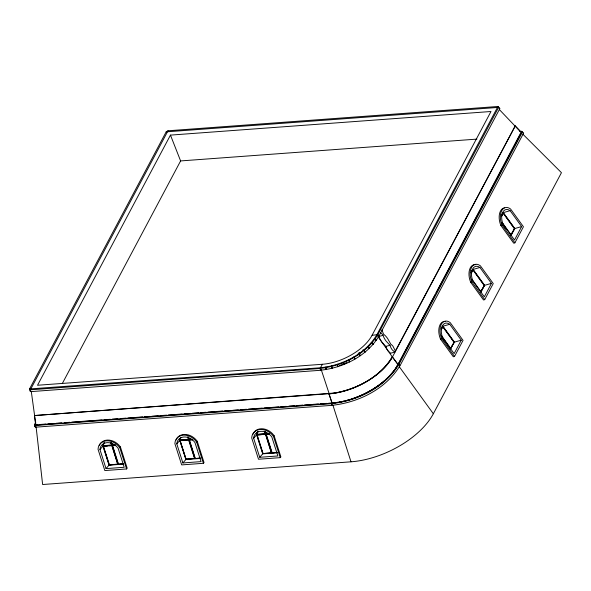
<?xml version="1.0" encoding="UTF-8"?>
<svg xmlns="http://www.w3.org/2000/svg" width="591" height="591" viewBox="0 0 591 591"><rect width="100%" height="100%" fill="white"/><g stroke="black" fill="none" stroke-linecap="round" stroke-linejoin="round"><path stroke-width="0.89" d="M99.953 449.544L100.211 447.919A11.318 8.858 41 0 1 116.855 446.693L118.111 448.207L124.199 467.274L106.04 468.611L99.953 449.544L102.937 446.109L103.196 444.484A11.318 8.858 41 0 1 103.905 442.814M111.064 442.585L111.684 445.2L103.262 445.821L103.455 444.609A11.015 8.621 41 0 1 104.149 442.977M103.262 445.821L103.617 444.425A11.015 8.621 41 0 1 104.304 442.799M176.798 443.885L177.049 442.26A11.318 8.858 41 0 1 193.693 441.034L194.956 442.548L201.043 461.615L182.885 462.952L176.798 443.885L179.782 440.45L180.033 438.825M187.901 436.926L188.522 439.541L180.107 440.162L180.299 438.943A11.015 8.621 41 0 1 180.986 437.318M180.107 440.162L180.454 438.766M253.635 438.227L253.894 436.601A11.318 8.858 41 0 1 270.53 435.375L271.794 436.889L277.881 455.957L259.722 457.294L253.635 438.227L256.62 434.791L256.878 433.166A11.318 8.858 41 0 1 257.587 431.496M264.997 432.08L265.359 433.883L256.945 434.503L257.137 433.284A11.015 8.621 41 0 1 257.831 431.659M256.945 434.503L257.292 433.107A11.015 8.621 41 0 1 257.986 431.482M30.599 391.641L29.801 390.769L29.55 388.952L320.603 367.75C342.595 365.356 365.061 354.231 376.785 334.905L497.954 106.483L498.627 107.385L377.863 334.617L378.934 336.131L499.823 108.648L497.954 106.483L168.014 130.781L30.348 389.824L30.599 391.641L320.573 370.284L321.194 369.538L329.157 393.68L34.426 415.562L35.711 424.973L37.706 424.648M168.014 130.781L166.182 131.852L29.55 388.952L30.348 389.824L319.982 368.496L322.45 364.27A41.052 22 -25.2 0 0 372.079 335.252L377.834 334.676C365.792 354.519 342.706 365.955 320.123 368.415L320.714 370.202C343.482 367.728 366.76 356.196 378.905 336.19M372.079 335.252L490.988 111.5L170.459 135.11L37.521 385.258L322.45 364.27M35.741 422.196L34.448 424.633L34.64 426.325L35.43 427.19L332.12 405.337L331.588 403.683L332.216 402.959A54.202 29.04 -25.2 0 0 338.525 402.198M62.343 383.463L180.61 160.929L170.459 135.11M378.565 336.043A5.238 3.073 75 0 1 378.824 336.471A17.641 10.335 75 0 0 381.764 341.997L385.827 346.4L386.492 348.202A8.946 5.238 75 0 0 388.265 351.15L390.636 353.204L394.788 352.088L515.263 125.883L521.491 132.421L398.105 364.595L392.298 356.787A51.978 27.851 -25.2 0 1 335.23 392.963L34.426 415.562M515.263 125.883L392.587 356.72A52.37 28.065 -25.2 0 1 328.958 393.865L332.12 403.136L338.399 402.405A54.409 29.151 -25.2 0 0 395.29 369.198L398.075 364.64L392.269 356.838C379.112 378.713 353.514 390.88 328.958 393.865M398.238 363.864L435.035 294.621M435.907 292.988L521.587 131.298L519.748 131.431M398.999 364.337L522.385 132.162L521.587 131.298L523.523 133.3L400.004 365.726L398.999 364.337L397.809 364.677A54.202 29.04 -25.2 0 1 385.975 379.348M441.093 328.773L442.659 326.306L441.388 328.685M471.278 271.963L472.844 269.503L471.16 272.673M501.892 214.37L503.03 212.694L501.345 215.87M441.351 329.039L442.932 326.542L454.213 342.123L450.497 348.638L454.213 342.123M471.108 273.035L473.118 269.732L484.406 285.32L480.682 291.836L484.406 285.32M501.301 216.232L503.303 212.93L514.591 228.51L510.875 235.033L514.591 228.51M441.218 329.756L442.932 326.542M471.411 272.953L473.118 269.732M501.596 216.143L503.303 212.93M461.261 340.187L454.132 353.61L442.615 337.712L441.965 335.843A11.318 6.693 74.1 0 1 448.503 323.536L449.751 324.289L461.261 340.187L454.405 342.145L450.541 348.941M481.022 292.05L484.59 285.335L491.453 283.385L479.936 267.479L478.688 266.733A11.318 6.693 74.1 0 0 472.15 279.033L472.8 280.91M511.215 235.248L514.783 228.532L521.639 226.582L510.122 210.677L508.881 209.931A11.318 6.693 74.1 0 0 502.343 222.231L502.993 224.1M491.453 283.385L484.317 296.808L471.699 279.403M521.639 226.582L514.502 240.005L501.892 222.6M454.523 356.447L463.063 340.379L450.194 322.612L448.517 321.6A13.386 7.927 74.1 0 0 440.783 336.161L441.654 338.687L454.523 356.447L453.327 356.787L440.465 339.027L439.586 336.501A13.386 7.927 74.1 0 1 445.629 321.445M484.709 299.644L493.249 283.577L480.387 265.81L478.703 264.798A13.386 7.927 74.1 0 0 470.968 279.358L471.847 281.877L484.709 299.644L483.519 299.984L470.65 282.217L469.771 279.698A13.386 7.927 74.1 0 1 475.814 264.642M514.894 242.842L523.441 226.767L510.572 209L508.895 207.995A13.386 7.927 74.1 0 0 501.153 222.556L502.032 225.075L514.894 242.842L513.705 243.182L500.843 225.415L499.964 222.896A13.386 7.927 74.1 0 1 504.367 207.862M36.162 427.374L42.626 484.517L351.002 461.807A68.068 36.472 -25.2 0 0 433.343 413.752L561.45 172.683L522.976 134.29M392.269 356.838L377.856 336.419M398.881 364.418C384.822 387.474 357.998 400.757 331.714 403.623L332.245 405.286C358.715 402.427 385.768 389.041 399.885 365.807L398.881 364.418L397.809 364.677L395.29 369.198M320.123 368.415L320.603 367.75M320.714 370.202L321.194 369.538M331.714 403.623L332.216 402.959A54.01 28.937 -25.2 0 0 338.517 402.227M332.12 403.136L328.537 403.225M109.431 445.725L112.002 445.54L117.764 464.267L109.202 464.903L103.277 446.353L107.717 445.85M103.277 446.353L112.002 445.54M111.411 442.725L112.194 445.163L114.876 444.794M123.423 463.854L118.281 464.231L112.356 445.68L115.082 445.311M119.774 447.653L118.074 445.614A13.386 10.483 41 0 0 98.379 447.062L98.032 449.256L104.829 470.562L126.57 468.958L119.774 447.653L120.401 446.929L118.702 444.89A13.386 10.483 41 0 0 99.236 445.651M109.202 464.903L117.927 464.09M106.04 468.611L109.025 465.176L123.556 464.112M118.281 464.231L123.578 463.676M126.57 468.958L127.198 468.235L120.401 446.929M180.115 440.694L186.039 459.244L180.115 440.694L188.839 439.881L194.764 458.431L186.039 459.244M188.256 437.067L189.031 439.505L190.871 439.202M200.26 458.195L195.119 458.572L189.194 440.022L192.784 439.586M196.611 441.994L194.912 439.955A13.386 10.483 41 0 0 175.217 441.403L174.87 443.597L181.673 464.903L203.407 463.3L196.611 441.994L197.239 441.27L195.54 439.231A13.386 10.483 41 0 0 176.074 439.992M182.885 462.952L185.862 459.517L200.393 458.453M195.119 458.572L200.415 458.018M203.407 463.3L204.035 462.576L197.239 441.27M256.959 435.028L265.684 434.222L256.959 435.028L262.877 453.585L271.446 452.95L265.95 435.065M265.093 431.408L265.869 433.846L268.55 433.476M277.098 452.536L271.956 452.913L266.039 434.363L268.765 433.993M273.448 436.335L271.749 434.296A13.386 10.483 41 0 0 252.054 435.744L251.707 437.938L258.511 459.244L280.252 457.641L273.448 436.335L274.076 435.611L272.377 433.572A13.386 10.483 41 0 0 252.911 434.333M262.877 453.585L271.601 452.772M259.722 457.294L262.862 453.681M271.956 452.913L277.253 452.351M280.252 457.641L280.88 456.917L274.076 435.611M359.52 352.495L358.19 353.484L359.446 353.898L360.362 355.575M343.689 363.997L343.866 364.47L342.906 362.246L343.696 364.536L344.014 363.842M344.767 363.509L347.02 362.49M339.086 365.681L342.92 364.278M522.385 132.162L521.491 132.421M510.122 210.677L503.266 212.634L514.783 228.532M500.843 225.415L502.032 225.075M479.936 267.479L473.081 269.437L484.59 285.335M470.65 282.217L471.847 281.877M449.751 324.289L442.888 326.239L454.405 342.145M440.465 339.027L441.654 338.687M450.357 348.919L441.514 336.205M376.785 334.905L377.863 334.617M378.816 336.478L382.975 335.356A17.641 10.335 75 0 0 385.923 340.881L389.986 345.284L390.651 347.087A8.946 5.238 75 0 0 392.424 350.035L394.788 352.088M385.827 346.4L389.986 345.284M180.61 160.929L476.907 139.107M39.553 424.515L45.995 424.035M47.834 423.902L54.276 423.429M56.115 423.289L61.641 422.883M64.397 422.683L69.923 422.277M71.762 422.137L78.204 421.664M80.044 421.531L93.851 420.511M95.69 420.378L102.132 419.906M103.972 419.765L110.414 419.292M112.253 419.159L117.779 418.753M120.542 418.546L126.06 418.14M127.9 418.007L134.342 417.534M136.189 417.394L142.63 416.921M144.47 416.788L149.988 416.382M151.828 416.241L158.277 415.768M160.117 415.636L166.559 415.155M168.398 415.022L173.917 414.616M176.679 414.409L182.205 414.003M184.045 413.87L190.487 413.397M192.326 413.257L198.768 412.784M200.608 412.651L206.133 412.245M207.973 412.104L214.415 411.632M216.254 411.499L222.696 411.026M224.536 410.885L230.062 410.479M232.824 410.28L238.343 409.873M240.182 409.733L246.624 409.26M248.464 409.127L254.906 408.647M256.753 408.514L262.271 408.108M264.111 407.975L270.552 407.495M272.399 407.362L278.841 406.889M280.681 406.756L286.199 406.349M288.962 406.143L294.481 405.736M296.327 405.603L302.769 405.123M304.609 404.99L311.051 404.517M312.89 404.377L318.416 403.971M320.256 403.838L326.697 403.365M35.394 425.062L332.083 403.21L329.002 393.865M331.588 403.683L35.238 425.505L34.448 424.633L35.866 424.781L35.238 425.505L35.43 427.19M103.425 445.644L111.839 445.023M180.262 439.985L188.677 439.364M257.1 434.319L265.514 433.705M112.194 445.163L115.555 444.92M189.031 439.505L191.558 439.32M265.869 433.846L269.237 433.595M181.134 440.45L187.982 439.94M112.356 445.68L115.784 445.429M189.194 440.022L192.622 439.77M266.039 434.363L269.466 434.112M186.195 459.059L194.764 458.431M277.231 452.787L262.707 453.858L256.62 434.791M372.337 344.309L373.216 344.309L372.19 342.728L371.318 342.728L372.286 342.61L373.313 344.191M368.651 348.165L369.53 348.158L368.533 346.548L367.661 346.555L368.422 346.658L369.412 348.269M166.182 131.852L498.627 107.385L499.823 108.648M34.64 426.325L36.058 426.473M363.472 350.227L364.233 350.33L365.186 351.977M362.844 350.02L364.1 350.433L365.053 352.081L364.425 351.874M380.345 332.94L381.232 333.361A5.238 3.073 75 0 1 382.983 335.356M358.818 353.691L360.222 355.671L359.734 355.361M499.373 109.594L519.947 131.195M522.725 132.428L523.523 133.3M503.007 213.011L514.296 228.599M502.04 222.334L511.171 234.945M503.746 225.651L505.896 228.628M472.822 269.821L484.103 285.401M471.847 279.137L480.985 291.755M442.629 326.624L453.918 342.204M441.662 335.939L450.793 348.557M442.829 338.517L444.439 340.748M399.346 366.804L433.343 413.752M395.386 350.965L392.971 346.237A8.267 4.846 75 0 0 390.865 344.309L387.726 338.687A17.073 10.003 75 0 0 383.574 334.225L381.897 329.889M319.982 368.496L320.573 370.284M333.021 405.485L351.002 461.807M265.507 432.043L266.024 433.661M266.194 434.178L272.111 452.736M264.583 431.445L265.359 433.883M265.522 434.4L271.446 452.95M257.115 434.85L263.032 453.4M188.669 437.702L189.186 439.327M189.356 439.844L195.274 458.394M187.746 437.104L188.522 439.541M188.684 440.059L194.609 458.609M179.782 440.45L185.862 459.517M111.832 443.361L112.349 444.986M112.512 445.503L118.436 464.053M110.901 442.762L111.684 445.2M111.847 445.717L117.764 464.267M103.432 446.168L109.357 464.718M102.937 446.109L109.025 465.176M31.338 391.803L34.581 415.377M34.692 416.234L35.748 423.932M384.771 380.434A54.202 29.04 -25.2 0 1 364.706 393.65M363.908 394.034A54.202 29.04 -25.2 0 1 358.242 396.554M350.818 399.243A54.202 29.04 -25.2 0 1 345.033 400.868A54.01 28.937 -25.2 0 0 350.825 399.287M344.213 401.067A54.202 29.04 -25.2 0 1 339.33 402.065A54.01 28.937 -25.2 0 0 344.213 401.104M394.995 369.249A54.01 28.937 -25.2 0 1 364.728 393.695M363.93 394.079A54.01 28.937 -25.2 0 1 358.257 396.598M331.588 365.955L332.12 368.326L332.275 367.728L331.957 368.37L331.27 366.59L331.588 365.955M337.254 364.329L337.83 366.686L337.254 364.329M326.003 367.1L325.685 367.735L326.321 369.523L326.646 368.887L326.166 369.552L325.523 367.765L326.003 367.1M375.425 338.591L374.376 338.828L375.344 338.709L376.393 340.253L375.425 340.372L376.474 340.143L375.425 338.591M354.268 357.193L353.78 356.883L354.992 358.981L354.268 357.193M348.779 360.148L348.446 359.749L349.451 361.951L348.779 360.148M351.645 398.977A54.202 29.04 -25.2 0 0 357.422 396.886A54.01 28.937 -25.2 0 1 351.652 399.021"/></g></svg>
